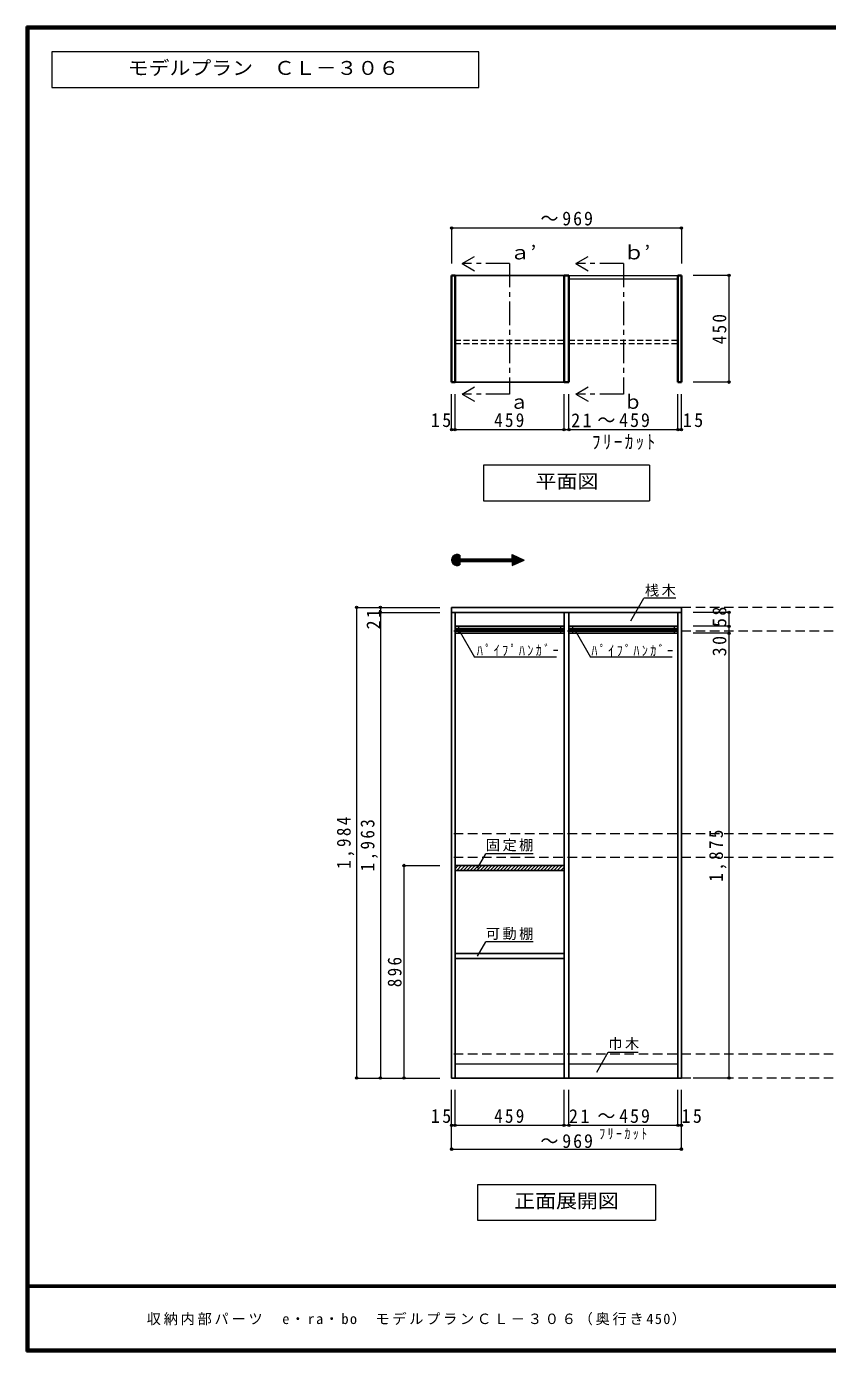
# Model space of a CAD drawing. Units: millimetres, scale not verified. Extents: x -3922 to 3878, y -2932 to 2722.
# Drawn here: x -3922 to -546, y -2864 to 2722 of the extents above; entities that cross this region are included whole.
import ezdxf
from ezdxf.enums import TextEntityAlignment as Align

# ---------------------------------------------------------------- set-up
doc = ezdxf.new("R2010")
doc.units = ezdxf.units.MM
doc.header["$LTSCALE"] = 20
doc.header["$PDMODE"] = 32
doc.header["$PDSIZE"] = 10
for name, pattern in [('CHAIN1', [8, 5, -1, 1, -1]), ('DASHED1', [1.8, 1.2, -0.6]), ('DASHED2', [3, 2, -1])]:
    doc.linetypes.add(name, pattern=pattern)
for name, color, linetype, lineweight in [('0-2_本体', 2, 'Continuous', 35), ('0-3_固定棚', 3, 'Continuous', 25), ('0-4_可動棚', 3, 'Continuous', 25), ('0-6_ﾊﾟｲﾌﾟﾊﾝｶﾞｰ', 4, 'Continuous', 9), ('0-7_桟木・巾木', 2, 'Continuous', 35), ('0-A_文字', 7, 'Continuous', 18), ('0-B_寸法', 7, 'Continuous', 9), ('0-C_ハッチ', 4, 'Continuous', 9), ('F-1_枠', 6, 'Continuous', 40)]:
    doc.layers.add(name, color=color, linetype=linetype, lineweight=lineweight)
doc.layers.add('F-A_文字', color=7, linetype='Continuous')
doc.styles.add('ＭＳ ゴシック', font='')
doc.styles.get('ＭＳ ゴシック').set_extended_font_data('MS Gothic')

msp = doc.modelspace()

# ---------------------------------------------------------------- linework, layer by layer
at = {"layer": '0-2_本体'}
for p, q in [((-2130.67, 1222.73), (-2130.67, 1672.73)), ((-2130.67, 1672.73), (-2115.67, 1672.73)), ((-2115.67, 1222.73), (-2115.67, 1672.73)), ((-1656.67, 1222.73), (-1656.67, 1672.73)), ((-1656.67, 1672.73), (-1635.67, 1672.73)), ((-1635.67, 1222.73), (-1635.67, 1672.73)), ((-1176.67, 1222.73), (-1176.67, 1672.73)), ((-1176.67, 1672.73), (-1161.67, 1672.73)), ((-1161.67, 1222.73), (-1161.67, 1672.73)), ((-2130.67, 1222.73), (-2115.67, 1222.73)), ((-1656.67, 1222.73), (-1635.67, 1222.73)), ((-1176.67, 1222.73), (-1161.67, 1222.73))]:
    msp.add_line(p, q, dxfattribs=at)
at = {"layer": '0-2_本体', "color": 3, "lineweight": 25}
for p, q in [((-2130.67, 251.73), (-2130.67, 272.73)), ((-1161.67, 272.73), (-2130.67, 272.73)), ((-2130.67, 251.73), (-2130.67, -1711.27)), ((-1161.67, 251.73), (-2130.67, 251.73)), ((-2115.67, 251.73), (-2115.67, -1711.27)), ((-1656.67, -1711.27), (-1656.67, 251.73)), ((-1635.67, -1711.27), (-1635.67, 251.73)), ((-1176.67, -1711.27), (-1176.67, 251.73)), ((-1161.67, 272.73), (-1161.67, 251.73)), ((-1161.67, -1711.27), (-1161.67, 251.73)), ((-2130.67, -1711.27), (-1161.67, -1711.27))]:
    msp.add_line(p, q, dxfattribs=at)
at = {"layer": '0-3_固定棚'}
for p, q in [((-2115.67, 1672.73), (-1656.67, 1672.73)), ((-1656.67, 1222.73), (-2115.67, 1222.73)), ((-1656.67, -815.27), (-2115.67, -815.27)), ((-2115.67, -815.27), (-2115.67, -836.27)), ((-1656.67, -836.27), (-2115.67, -836.27)), ((-1656.67, -836.27), (-1656.67, -815.27))]:
    msp.add_line(p, q, dxfattribs=at)
at = {"layer": '0-4_可動棚'}
for p, q in [((-1656.67, -1186.27), (-2115.67, -1186.27)), ((-2115.67, -1186.27), (-2115.67, -1207.27)), ((-1656.67, -1207.27), (-2115.67, -1207.27)), ((-1656.67, -1186.27), (-1656.67, -1207.27))]:
    msp.add_line(p, q, dxfattribs=at)
at = {"layer": '0-6_ﾊﾟｲﾌﾟﾊﾝｶﾞｰ', "linetype": 'DASHED1'}
for p, q in [((-2115.67, 1400.22), (-1656.67, 1400.22)), ((-1635.67, 1400.22), (-1176.67, 1400.22)), ((-2115.67, 1385.24), (-1656.67, 1385.24)), ((-1635.67, 1385.24), (-1176.67, 1385.24))]:
    msp.add_line(p, q, dxfattribs=at)
at = {"layer": '0-6_ﾊﾟｲﾌﾟﾊﾝｶﾞｰ', "color": 3, "lineweight": 25}
for p, q in [((-2115.67, 193.73), (-2115.67, 163.73)), ((-1656.67, 193.73), (-2115.67, 193.73)), ((-1656.67, 193.73), (-1656.67, 163.73)), ((-1635.67, 193.73), (-1635.67, 163.73)), ((-1176.67, 193.73), (-1635.67, 193.73)), ((-1176.67, 193.73), (-1176.67, 163.73)), ((-1656.67, 163.73), (-2115.67, 163.73)), ((-1176.67, 163.73), (-1635.67, 163.73))]:
    msp.add_line(p, q, dxfattribs=at)
at = {"layer": '0-6_ﾊﾟｲﾌﾟﾊﾝｶﾞｰ'}
for p, q in [((-2115.67, 184.73), (-1656.67, 184.73)), ((-2115.67, 180.73), (-1656.67, 180.73)), ((-2115.67, 176.73), (-1656.67, 176.73)), ((-2115.67, 172.73), (-1656.67, 172.73)), ((-1635.67, 184.73), (-1176.67, 184.73)), ((-1635.67, 180.73), (-1176.67, 180.73)), ((-1635.67, 176.73), (-1176.67, 176.73)), ((-1635.67, 172.73), (-1176.67, 172.73))]:
    msp.add_line(p, q, dxfattribs=at)
at = {"layer": '0-6_ﾊﾟｲﾌﾟﾊﾝｶﾞｰ', "color": 7, "lineweight": 18}
for p, q in [((-2100.67, 193.73), (-2100.67, 163.73)), ((-1671.67, 193.73), (-1671.67, 163.73)), ((-1620.67, 193.73), (-1620.67, 163.73)), ((-1191.67, 193.73), (-1191.67, 163.73))]:
    msp.add_line(p, q, dxfattribs=at)
at = {"layer": '0-7_桟木・巾木', "color": 7, "lineweight": 18}
for p, q in [((-1635.67, 1672.73), (-1176.67, 1672.73)), ((-1635.67, 1657.73), (-1176.67, 1657.73)), ((-1656.67, 191.73), (-2115.67, 191.73)), ((-1176.67, 191.73), (-1635.67, 191.73)), ((-2115.67, -1651.27), (-1656.67, -1651.27)), ((-1635.67, -1651.27), (-1176.67, -1651.27))]:
    msp.add_line(p, q, dxfattribs=at)
at = {"layer": '0-A_文字'}
for p, q in [((-2086.17, 1722.73), (-2034.2, 1752.73)), ((-1606.17, 1722.73), (-1554.2, 1752.73)), ((-2086.17, 1722.73), (-2034.2, 1692.73)), ((-1606.17, 1722.73), (-1554.2, 1692.73)), ((-2086.17, 1172.73), (-2034.2, 1202.73)), ((-1606.17, 1172.73), (-1554.2, 1202.73)), ((-2086.17, 1172.73), (-2034.2, 1142.73)), ((-1606.17, 1172.73), (-1554.2, 1142.73)), ((-1296.17, 872.73), (-1296.17, 722.73)), ((-1996.17, 722.73), (-1296.17, 722.73)), ((-2130.66, 472.25), (-2106.71, 496.2)), ((-2130.52, 475.22), (-2109.68, 496.06)), ((-2130.48, 469.61), (-2104.07, 496.02)), ((-2130.04, 467.21), (-2101.67, 495.58)), ((-2129.86, 478.71), (-2113.16, 495.4)), ((-2129.41, 465.01), (-2099.47, 494.96)), ((-2128.62, 462.98), (-2097.44, 494.16)), ((-2128.11, 483.29), (-2117.75, 493.65)), ((-2127.67, 461.09), (-2095.55, 493.22)), ((-2126.6, 459.34), (-2095.25, 490.69)), ((-2125.39, 457.72), (-2095.25, 487.86)), ((-2124.06, 456.22), (-2095.25, 485.03)), ((-2122.62, 454.84), (-2095.25, 482.21)), ((-2121.05, 453.58), (-2095.25, 479.38)), ((-2119.36, 452.44), (-2093.31, 478.49)), ((-2117.53, 451.44), (-2090.48, 478.49)), ((-2115.57, 450.57), (-2087.65, 478.49)), ((-2113.45, 449.87), (-2084.82, 478.49)), ((-2111.14, 449.34), (-2095.25, 465.23)), ((-2108.62, 449.04), (-2095.25, 462.41)), ((-2105.81, 449.02), (-2095.25, 459.58)), ((-2102.59, 449.41), (-2095.25, 456.75)), ((-2098.63, 450.54), (-2095.25, 453.92)), ((-2095.25, 466.7), (-2095.25, 452.15)), ((-2095.25, 466.7), (-1874.76, 466.7)), ((-2093.79, 466.7), (-2081.99, 478.49)), ((-2090.96, 466.7), (-2079.16, 478.49)), ((-2088.13, 466.7), (-2076.33, 478.49)), ((-2085.3, 466.7), (-2073.51, 478.49)), ((-2082.47, 466.7), (-2070.68, 478.49)), ((-2079.64, 466.7), (-2067.85, 478.49)), ((-2076.81, 466.7), (-2065.02, 478.49)), ((-2073.99, 466.7), (-2062.19, 478.49)), ((-2071.16, 466.7), (-2059.36, 478.49)), ((-2068.33, 466.7), (-2056.54, 478.49)), ((-2065.5, 466.7), (-2053.71, 478.49)), ((-2062.67, 466.7), (-2050.88, 478.49)), ((-2059.84, 466.7), (-2048.05, 478.49)), ((-2057.02, 466.7), (-2045.22, 478.49)), ((-2054.19, 466.7), (-2042.39, 478.49)), ((-2051.36, 466.7), (-2039.56, 478.49)), ((-2048.53, 466.7), (-2036.74, 478.49)), ((-2045.7, 466.7), (-2033.91, 478.49)), ((-2042.87, 466.7), (-2031.08, 478.49)), ((-2040.05, 466.7), (-2028.25, 478.49)), ((-2037.22, 466.7), (-2025.42, 478.49)), ((-2034.39, 466.7), (-2022.59, 478.49)), ((-2031.56, 466.7), (-2019.77, 478.49)), ((-2028.73, 466.7), (-2016.94, 478.49)), ((-2025.9, 466.7), (-2014.11, 478.49)), ((-2023.07, 466.7), (-2011.28, 478.49)), ((-2020.25, 466.7), (-2008.45, 478.49)), ((-2017.42, 466.7), (-2005.62, 478.49)), ((-2014.59, 466.7), (-2002.8, 478.49)), ((-2011.76, 466.7), (-1999.97, 478.49)), ((-2008.93, 466.7), (-1997.14, 478.49)), ((-2006.1, 466.7), (-1994.31, 478.49)), ((-2003.28, 466.7), (-1991.48, 478.49)), ((-2000.45, 466.7), (-1988.65, 478.49)), ((-1997.62, 466.7), (-1985.82, 478.49)), ((-1994.79, 466.7), (-1983, 478.49)), ((-1991.96, 466.7), (-1980.17, 478.49)), ((-1989.13, 466.7), (-1977.34, 478.49)), ((-1986.3, 466.7), (-1974.51, 478.49)), ((-1983.48, 466.7), (-1971.68, 478.49)), ((-1980.65, 466.7), (-1968.85, 478.49)), ((-1977.82, 466.7), (-1966.03, 478.49)), ((-1974.99, 466.7), (-1963.2, 478.49)), ((-1972.16, 466.7), (-1960.37, 478.49)), ((-1969.33, 466.7), (-1957.54, 478.49)), ((-1966.51, 466.7), (-1954.71, 478.49)), ((-1963.68, 466.7), (-1951.88, 478.49)), ((-1960.85, 466.7), (-1949.06, 478.49)), ((-1958.02, 466.7), (-1946.23, 478.49)), ((-1955.19, 466.7), (-1943.4, 478.49)), ((-1952.36, 466.7), (-1940.57, 478.49)), ((-1949.54, 466.7), (-1937.74, 478.49)), ((-1946.71, 466.7), (-1934.91, 478.49)), ((-1943.88, 466.7), (-1932.08, 478.49)), ((-1941.05, 466.7), (-1929.26, 478.49)), ((-1938.22, 466.7), (-1926.43, 478.49)), ((-1935.39, 466.7), (-1923.6, 478.49)), ((-1932.56, 466.7), (-1920.77, 478.49)), ((-1929.74, 466.7), (-1917.94, 478.49)), ((-1926.91, 466.7), (-1915.11, 478.49)), ((-1924.08, 466.7), (-1912.29, 478.49)), ((-1921.25, 466.7), (-1909.46, 478.49)), ((-1918.42, 466.7), (-1906.63, 478.49)), ((-1915.59, 466.7), (-1903.8, 478.49)), ((-1912.77, 466.7), (-1900.97, 478.49)), ((-1909.94, 466.7), (-1898.14, 478.49)), ((-1907.11, 466.7), (-1895.32, 478.49)), ((-1904.28, 466.7), (-1892.49, 478.49)), ((-1901.45, 466.7), (-1889.66, 478.49)), ((-1898.62, 466.7), (-1886.83, 478.49)), ((-1895.8, 466.7), (-1884, 478.49)), ((-1892.97, 466.7), (-1881.17, 478.49)), ((-1890.14, 466.7), (-1878.34, 478.49)), ((-1887.31, 466.7), (-1875.52, 478.49)), ((-1884.48, 466.7), (-1861.25, 489.93)), ((-1881.65, 466.7), (-1859.32, 489.03)), ((-1878.82, 466.7), (-1857.39, 488.13)), ((-1876, 466.7), (-1855.46, 487.24)), ((-1874.76, 496.21), (-1823.95, 472.6)), ((-1874.76, 478.49), (-1874.76, 496.21)), ((-1874.76, 493.39), (-1872.84, 495.31)), ((-1874.76, 490.56), (-1870.91, 494.42)), ((-1874.76, 487.73), (-1868.98, 493.52)), ((-1874.76, 484.9), (-1867.05, 492.62)), ((-1874.76, 482.07), (-1865.11, 491.72)), ((-1874.76, 479.25), (-1863.18, 490.83)), ((-1874.76, 465.1), (-1853.53, 486.34)), ((-1874.76, 462.27), (-1851.6, 485.44)), ((-1874.76, 459.45), (-1849.66, 484.55)), ((-1874.76, 456.62), (-1847.73, 483.65)), ((-1874.76, 453.79), (-1845.8, 482.75)), ((-1874.76, 450.96), (-1843.87, 481.85)), ((-1874.76, 448.99), (-1823.95, 472.6)), ((-1874.76, 466.7), (-1874.76, 448.99)), ((-1873.17, 449.73), (-1841.94, 480.96)), ((-1867.89, 452.18), (-1840.01, 480.06)), ((-1862.6, 454.64), (-1838.08, 479.16)), ((-1857.32, 457.09), (-1836.15, 478.27)), ((-1852.04, 459.54), (-1834.22, 477.37)), ((-1846.76, 462), (-1832.28, 476.47)), ((-1841.47, 464.45), (-1830.35, 475.57)), ((-1836.19, 466.91), (-1828.42, 474.68)), ((-1830.91, 469.36), (-1826.49, 473.78)), ((-1825.62, 471.82), (-1824.56, 472.88)), ((-1375.08, 216.5), (-1320.25, 311.47)), ((-1185.67, 311.47), (-1320.25, 311.47)), ((-2099.75, 177.98), (-2033.79, 63.73)), ((-1611.22, 177.98), (-1545.26, 63.73)), ((-1688.79, 63.73), (-2033.79, 63.73)), ((-1200.26, 63.73), (-1545.26, 63.73)), ((-2021.18, -826.33), (-1986.17, -765.68)), ((-1786.17, -765.68), (-1986.17, -765.68)), ((-2021.18, -1197.79), (-1986.17, -1137.14)), ((-1786.17, -1137.14), (-1986.17, -1137.14)), ((-1518.93, -1686.83), (-1470.17, -1602.39)), ((-1470.17, -1602.39), (-1344.15, -1602.39)), ((-1271.17, -2161.27), (-1271.17, -2311.27)), ((-2021.17, -2311.27), (-1271.17, -2311.27))]:
    msp.add_line(p, q, dxfattribs=at)
at = {"layer": '0-A_文字', "linetype": 'CHAIN1'}
for p, q in [((-1886.17, 1722.73), (-2086.17, 1722.73)), ((-1886.17, 1722.73), (-1886.17, 1172.73)), ((-1406.17, 1722.73), (-1606.17, 1722.73)), ((-1406.17, 1722.73), (-1406.17, 1172.73)), ((-1886.17, 1172.73), (-2086.17, 1172.73)), ((-1406.17, 1172.73), (-1606.17, 1172.73))]:
    msp.add_line(p, q, dxfattribs=at)
at = {"layer": '0-A_文字'}
msp.add_lwpolyline([(-3815.36, 2465.63), (-2015.36, 2465.63), (-2015.36, 2615.63), (-3815.36, 2615.63)], close=True, dxfattribs=at)
for points in [[(-1296.17, 872.73), (-1996.17, 872.73), (-1996.17, 722.73)], [(-2095.25, 493.04), (-2095.25, 478.49), (-1874.76, 478.49)], [(-1271.17, -2161.27), (-2021.17, -2161.27), (-2021.17, -2311.27)]]:
    msp.add_lwpolyline(points, dxfattribs=at)
msp.add_arc((-2107.06, 472.6), 23.61, 60, 300, dxfattribs=at)
at = {"layer": '0-B_寸法', "color": 4}
for p, q in [((-2130.67, 1872.73), (-1161.67, 1872.73)), ((-2130.67, 1872.73), (-2130.67, 1722.73)), ((-1161.67, 1872.73), (-1161.67, 1722.73)), ((-961.67, 1672.73), (-1111.67, 1672.73)), ((-961.67, 1672.73), (-961.67, 1222.73)), ((-961.67, 1222.73), (-1111.67, 1222.73)), ((-2130.67, 1022.73), (-2130.67, 1172.73)), ((-2115.67, 1022.73), (-2115.67, 1172.73)), ((-1656.67, 1022.73), (-1656.67, 1172.73)), ((-1635.67, 1022.73), (-1635.67, 1172.73)), ((-1176.67, 1022.73), (-1176.67, 1172.73)), ((-1161.67, 1022.73), (-1161.67, 1172.73)), ((-2130.67, 1022.73), (-2115.67, 1022.73)), ((-2115.67, 1022.73), (-1656.67, 1022.73)), ((-1656.67, 1022.73), (-1635.67, 1022.73)), ((-1635.67, 1022.73), (-1176.67, 1022.73)), ((-1176.67, 1022.73), (-1161.67, 1022.73)), ((-2530.67, 272.73), (-2530.67, -1711.27)), ((-2530.67, 272.73), (-2430.67, 272.73)), ((-2430.67, 272.73), (-2180.67, 272.73)), ((-2430.67, 272.73), (-2430.67, 251.73)), ((-2430.67, 251.73), (-2430.67, -1711.27)), ((-2430.67, 251.73), (-2180.67, 251.73)), ((-961.67, 251.73), (-1111.67, 251.73)), ((-961.67, 251.73), (-961.67, 193.73)), ((-961.67, 193.73), (-1111.67, 193.73)), ((-961.67, 193.73), (-961.67, 163.73)), ((-961.67, 163.73), (-1111.67, 163.73)), ((-961.67, 163.73), (-961.67, -1711.27)), ((-2330.67, -815.27), (-2180.67, -815.27)), ((-2330.67, -1711.27), (-2330.67, -815.27)), ((-2530.67, -1711.27), (-2430.67, -1711.27)), ((-2430.67, -1711.27), (-2180.67, -1711.27)), ((-961.67, -1711.27), (-1111.67, -1711.27)), ((-2130.67, -1911.27), (-2130.67, -1761.27)), ((-2115.67, -1911.27), (-2115.67, -1761.27)), ((-1656.67, -1911.27), (-1656.67, -1761.27)), ((-1635.67, -1911.27), (-1635.67, -1761.27)), ((-1176.67, -1911.27), (-1176.67, -1761.27)), ((-1161.67, -1911.27), (-1161.67, -1761.27)), ((-2115.67, -1911.27), (-2130.67, -1911.27)), ((-2130.67, -2011.27), (-2130.67, -1911.27)), ((-1656.67, -1911.27), (-2115.67, -1911.27)), ((-1635.67, -1911.27), (-1656.67, -1911.27)), ((-1176.67, -1911.27), (-1635.67, -1911.27)), ((-1161.67, -1911.27), (-1176.67, -1911.27)), ((-1161.67, -2011.27), (-1161.67, -1911.27)), ((-2130.67, -2011.27), (-1161.67, -2011.27))]:
    msp.add_line(p, q, dxfattribs=at)
at = {"layer": '0-B_寸法', "color": 4, "linetype": 'DASHED2'}
for p, q in [((1938.33, 272.73), (-2130.67, 272.73)), ((1938.33, 172.73), (-2130.67, 172.73)), ((1938.33, -681.27), (-2130.67, -681.27)), ((1938.33, -781.27), (-2130.67, -781.27)), ((1938.33, -1611.27), (-2130.67, -1611.27)), ((1938.33, -1711.27), (-2130.67, -1711.27))]:
    msp.add_line(p, q, dxfattribs=at)
at = {"layer": '0-B_寸法'}
for p in [(-2130.67, 1872.73), (-1161.67, 1872.73), (-961.67, 1672.73), (-961.67, 1222.73), (-2130.67, 1022.73), (-2115.67, 1022.73), (-1656.67, 1022.73), (-1635.67, 1022.73), (-1176.67, 1022.73), (-1161.67, 1022.73), (-2530.67, 272.73), (-2430.67, 272.73), (-2430.67, 251.73), (-961.67, 251.73), (-961.67, 193.73), (-961.67, 163.73), (-2330.67, -815.27), (-2530.67, -1711.27), (-2430.67, -1711.27), (-2330.67, -1711.27), (-961.67, -1711.27), (-2130.67, -1911.27), (-2115.67, -1911.27), (-1656.67, -1911.27), (-1635.67, -1911.27), (-1176.67, -1911.27), (-1161.67, -1911.27), (-2130.67, -2011.27), (-1161.67, -2011.27)]:
    msp.add_point(p, dxfattribs=at)
at = {"layer": '0-C_ハッチ'}
for p, q in [((-2115.67, -828.73), (-2102.2, -815.27)), ((-2109.06, -836.27), (-2088.06, -815.27)), ((-2094.92, -836.27), (-2073.92, -815.27)), ((-2080.78, -836.27), (-2059.78, -815.27)), ((-2066.63, -836.27), (-2045.63, -815.27)), ((-2052.49, -836.27), (-2031.49, -815.27)), ((-2038.35, -836.27), (-2017.35, -815.27)), ((-2024.21, -836.27), (-2003.21, -815.27)), ((-2010.06, -836.27), (-1989.06, -815.27)), ((-1995.92, -836.27), (-1974.92, -815.27)), ((-1981.78, -836.27), (-1960.78, -815.27)), ((-1967.64, -836.27), (-1946.64, -815.27)), ((-1953.5, -836.27), (-1932.5, -815.27)), ((-1939.35, -836.27), (-1918.35, -815.27)), ((-1925.21, -836.27), (-1904.21, -815.27)), ((-1911.07, -836.27), (-1890.07, -815.27)), ((-1896.93, -836.27), (-1875.93, -815.27)), ((-1882.79, -836.27), (-1861.79, -815.27)), ((-1868.64, -836.27), (-1847.64, -815.27)), ((-1854.5, -836.27), (-1833.5, -815.27)), ((-1840.36, -836.27), (-1819.36, -815.27)), ((-1826.22, -836.27), (-1805.22, -815.27)), ((-1812.07, -836.27), (-1791.07, -815.27)), ((-1797.93, -836.27), (-1776.93, -815.27)), ((-1783.79, -836.27), (-1762.79, -815.27)), ((-1769.65, -836.27), (-1748.65, -815.27)), ((-1755.51, -836.27), (-1734.51, -815.27)), ((-1741.36, -836.27), (-1720.36, -815.27)), ((-1727.22, -836.27), (-1706.22, -815.27)), ((-1713.08, -836.27), (-1692.08, -815.27)), ((-1698.94, -836.27), (-1677.94, -815.27)), ((-1684.8, -836.27), (-1663.8, -815.27)), ((-1670.65, -836.27), (-1656.67, -822.28))]:
    msp.add_line(p, q, dxfattribs=at)
at = {"layer": 'F-1_枠'}
for p, q in [((-3922.03, 2722.29), (-3922.03, -2864.37)), ((-3922.03, 2722.29), (3877.97, 2722.29)), ((-3922.03, 2718.96), (3877.97, 2718.96)), ((-3922.03, 2715.63), (3877.97, 2715.63)), ((-3918.7, 2722.29), (-3918.7, -2864.37)), ((-3915.36, 2722.29), (-3915.36, -2864.37)), ((3877.97, -2587.71), (-3922.03, -2587.71)), ((3877.97, -2591.04), (-3922.03, -2591.04)), ((3877.97, -2857.71), (-3922.03, -2857.71)), ((3877.97, -2861.04), (-3922.03, -2861.04)), ((3877.97, -2864.37), (-3922.03, -2864.37))]:
    msp.add_line(p, q, dxfattribs=at)

# ---------------------------------------------------------------- texts
at = {"layer": '0-A_文字', "style": 'ＭＳ ゴシック', "width": 1.1}
for s, p in [('モデルプラン\u3000ＣＬ－３０６', (-3495.36, 2500.63)), ('ａ’', (-1886.17, 1722.73)), ('ｂ’', (-1406.17, 1722.73)), ('平面図', (-1776.17, 757.73)), ('正面展開図', (-1866.17, -2276.27))]:
    msp.add_text(s, height=58.65, dxfattribs=at).set_placement(p, align=Align.BOTTOM_LEFT)
at = {"layer": '0-A_文字', "style": 'ＭＳ ゴシック'}
for s, p in [('ｂ', (-1406.17, 1092.73)), ('ａ', (-1886.17, 1092.73))]:
    msp.add_text(s, height=58.65, dxfattribs=at).set_placement(p, align=Align.BOTTOM_LEFT)
at = {"layer": '0-A_文字', "char_height": 43.99, "attachment_point": 7, "style": 'ＭＳ ゴシック'}
for s, insert in [('\\T1.17;桟木', (-1315.67, 318.32)), ('\\T1.39;\\W0.85;ﾊﾟｲﾌﾟﾊﾝｶﾞｰ', (-2023.93, 67.73)), ('\\T1.39;\\W0.85;ﾊﾟｲﾌﾟﾊﾝｶﾞｰ', (-1541.26, 66.72)), ('\\T1.17;固定棚', (-1986.17, -756.06)), ('\\T1.17;可動棚', (-1986.17, -1129.52)), ('\\T1.17;巾木', (-1470.17, -1593.28)), ('\\T1.39;\\W0.85;ﾌﾘｰｶｯﾄ', (-1508.67, -1971.27))]:
    msp.add_mtext(s, dxfattribs=dict(at, insert=insert))
at = {"layer": '0-B_寸法', "char_height": 58.65, "attachment_point": 7, "style": 'ＭＳ ゴシック'}
for s, insert in [('\\T1.21;\\W0.95;～969', (-1756.17, 1882.73)), ('\\T1.27;\\W0.95;15', (-2218.08, 1032.73)), ('\\T1.27;\\W0.9;459', (-1951.17, 1032.73)), ('\\T1.27;\\W0.95;21', (-1626.41, 1032.73)), ('\\T1.21;\\W0.95;～459', (-1516.17, 1032.73)), ('\\T1.27;\\W0.95;15', (-1156.09, 1032.73)), ('\\T1.28;\\W0.9;ﾌﾘｰｶｯﾄ', (-1538.67, 937.32)), ('\\T1.27;\\W0.95;15', (-2217.96, -1901.27)), ('\\T1.27;\\W0.9;459', (-1951.17, -1901.27)), ('\\T1.27;\\W0.95;21', (-1635.67, -1901.27)), ('\\T1.21;\\W0.95;～459', (-1516.17, -1901.27)), ('\\T1.27;\\W0.95;15', (-1161.67, -1901.27)), ('\\T1.21;\\W0.95;～969', (-1756.17, -2007.05))]:
    msp.add_mtext(s, dxfattribs=dict(at, insert=insert))
at = {"layer": '0-B_寸法', "char_height": 58.65, "attachment_point": 7, "rotation": 90, "style": 'ＭＳ ゴシック'}
for s, insert in [('\\T1.27;\\W0.9;450', (-971.67, 1382.73)), ('\\T1.27;\\W0.95;21', (-2430.67, 180.33)), ('\\T1.27;\\W0.95;58', (-971.67, 190.23)), ('\\T1.27;\\W0.95;30', (-971.67, 66.77)), ('\\T1.28;\\W0.9;1,984', (-2540.67, -829.27)), ('\\T1.28;\\W0.9;1,963', (-2440.67, -839.77)), ('\\T1.28;\\W0.9;1,875', (-971.67, -883.77)), ('\\T1.27;\\W0.9;896', (-2340.67, -1328.27))]:
    msp.add_mtext(s, dxfattribs=dict(at, insert=insert))
at = {"layer": 'F-A_文字', "insert": (-3415.36, -2754.37), "char_height": 43.99, "attachment_point": 7, "style": 'ＭＳ ゴシック'}
msp.add_mtext('\\T1.19;収納内部パーツ\u3000e・ra・bo\u3000モデルプランＣＬ－３０６（奥行き450）', dxfattribs=at)

doc.saveas('drawing.dxf')
